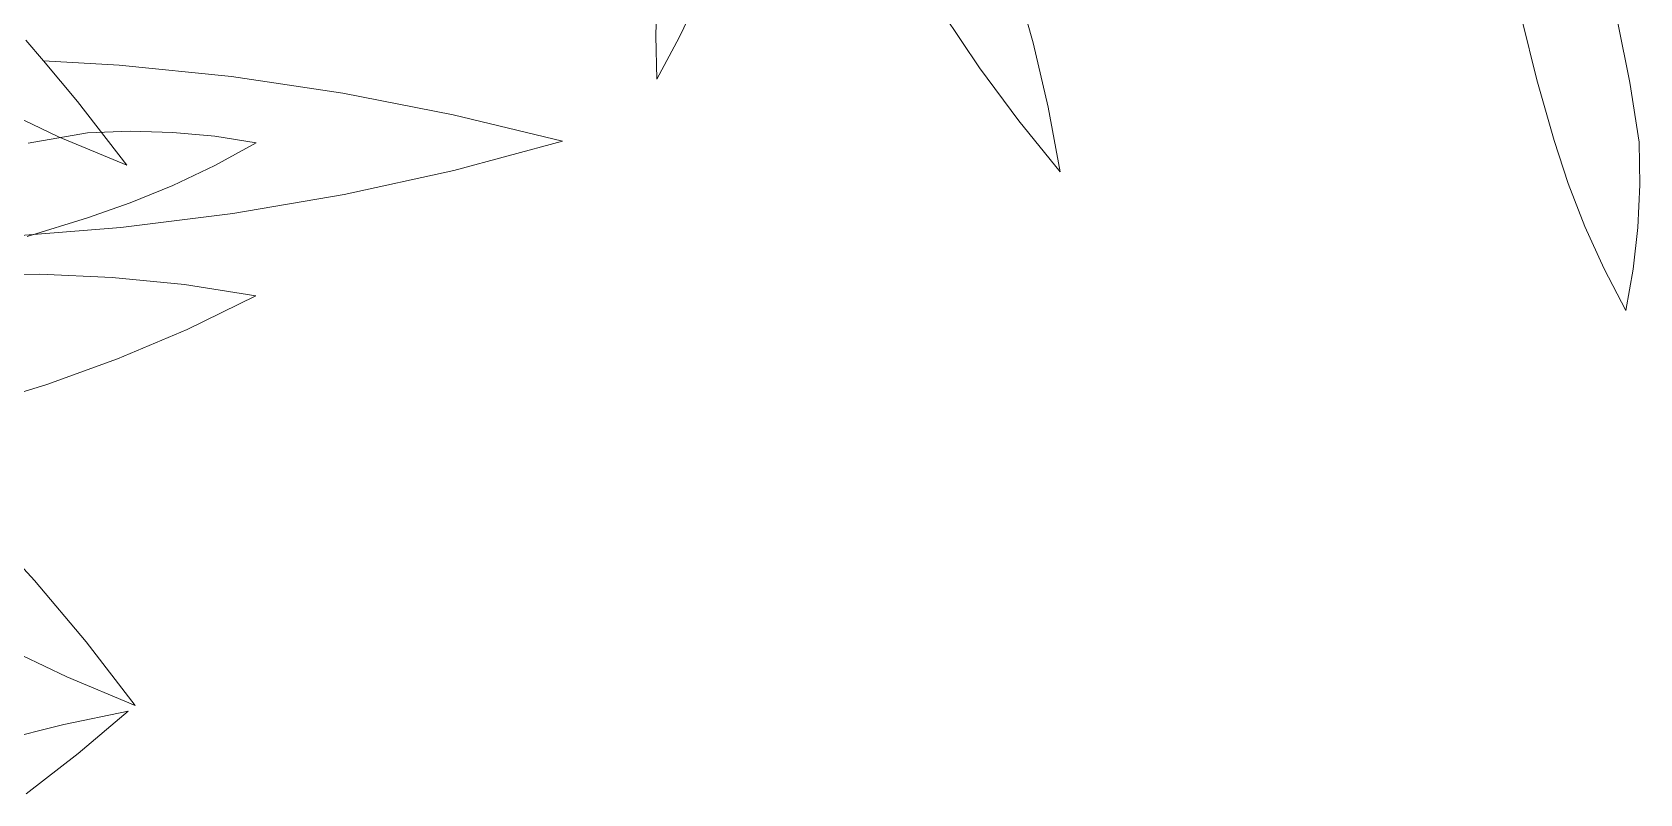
# Model space of a CAD drawing. Header units: millimetres. Extents: x 18 to 174501, y 22 to 24571.
# Drawn here: x 22472.4 to 22754.1, y 15503.4 to 15636.8 of the extents above; entities that cross this region are included whole.
import ezdxf

# ---------------------------------------------------------------- set-up
doc = ezdxf.new("R2010")
doc.units = ezdxf.units.MM
doc.header["$MEASUREMENT"] = 0
doc.layers.add('Edges', color=7, linetype='Continuous', lineweight=18)

# ---------------------------------------------------------------- blocks, each defined once
blk = doc.blocks.new('BAMBOOPLAN')
at = {"layer": 'Edges'}
for p, q in [((1.1575, 11.7967), (1.0549, 11.7716)), ((1.2611, 11.8149), (1.1575, 11.7967)), ((1.2611, 11.8149), (1.1813, 11.7279)), ((1.0549, 11.7716), (0.9535, 11.7398)), ((0.9535, 11.7398), (0.8536, 11.7013)), ((1.1813, 11.7279), (1.0982, 11.6463)), ((0.8536, 11.7013), (0.7216, 11.6279)), ((1.0982, 11.6463), (1.012, 11.5704)), ((1.012, 11.5704), (0.923, 11.5003)), ((0.923, 11.5003), (0.7956, 11.4068)), ((1.4223, 10.3662), (1.2809, 10.2823)), ((1.4223, 10.3662), (1.3385, 10.2248)), ((1.2809, 10.2823), (1.1432, 10.1918)), ((1.3385, 10.2248), (1.2481, 10.087)), ((9.8094, -3.7254), (9.7645, -3.5666)), ((8.8641, -3.7075), (8.8668, -3.5982)), ((8.9227, -3.712), (8.9734, -3.6064)), ((9.6748, -3.7878), (9.5826, -3.6509)), ((11.0698, -3.8178), (11.0324, -3.6659)), ((11.3029, -3.8244), (11.2727, -3.6746)), ((7.3309, -3.7702), (7.2874, -3.7186)), ((8.8672, -3.8159), (8.8641, -3.7075)), ((8.8672, -3.8159), (8.9227, -3.712)), ((9.8469, -3.8859), (9.8094, -3.7254)), ((7.5205, -3.7809), (7.3309, -3.7702)), ((7.4165, -3.8715), (7.3309, -3.7702)), ((7.8016, -3.8096), (7.5205, -3.7809)), ((8.0807, -3.851), (7.8016, -3.8096)), ((9.7731, -3.9201), (9.6748, -3.7878)), ((11.1137, -3.9696), (11.0698, -3.8178)), ((8.3572, -3.905), (8.0807, -3.851)), ((11.3262, -3.9736), (11.3029, -3.8244)), ((7.3685, -3.9599), (7.2, -3.8791)), ((7.5396, -4.0311), (7.4165, -3.8715)), ((9.877, -4.0476), (9.8469, -3.8859)), ((8.6304, -3.9715), (8.3572, -3.905)), ((9.877, -4.0476), (9.7731, -3.9201)), ((7.5396, -4.0311), (7.3685, -3.9599)), ((8.6304, -3.9715), (8.3588, -4.0441)), ((11.1488, -4.0773), (11.1137, -3.9696)), ((11.3279, -4.0807), (11.3262, -3.9736)), ((8.3588, -4.0441), (8.0837, -4.1045)), ((8.0837, -4.1045), (7.8055, -4.1523)), ((11.1903, -4.1843), (11.1488, -4.0773)), ((11.3228, -4.1869), (11.3279, -4.0807)), ((7.8055, -4.1523), (7.5251, -4.1874)), ((11.2383, -4.2904), (11.1903, -4.1843)), ((7.5251, -4.1874), (7.2432, -4.2098)), ((11.311, -4.2918), (11.3228, -4.1869)), ((7.3219, -4.3042), (7.1396, -4.3069)), ((7.5034, -4.3119), (7.3219, -4.3042)), ((11.2925, -4.3953), (11.2383, -4.2904)), ((11.2925, -4.3953), (11.311, -4.2918)), ((7.6839, -4.33), (7.5034, -4.3119)), ((7.8627, -4.3585), (7.6839, -4.33)), ((7.8627, -4.3585), (7.6911, -4.4421)), ((7.6911, -4.4421), (7.5166, -4.5162)), ((7.5166, -4.5162), (7.3397, -4.5803)), ((7.3397, -4.5803), (7.1607, -4.6345)), ((7.309, -5.0708), (7.1742, -4.9249)), ((7.438, -5.2238), (7.309, -5.0708)), ((7.39, -5.3121), (7.2215, -5.2313)), ((7.5611, -5.3833), (7.438, -5.2238)), ((7.5611, -5.3833), (7.39, -5.3121))]:
    blk.add_line(p, q, dxfattribs=at)

msp = doc.modelspace()

# ---------------------------------------------------------------- block references
at = {"xscale": 69.97983938875464, "yscale": 69.97983938875464, "zscale": 69.97983938875464}
msp.add_blockref('BAMBOOPLAN', (21961.34, 15895.62), dxfattribs=at)
at = {"xscale": 69.97983938875464, "yscale": 69.97983938875464, "zscale": 69.97983938875464, "rotation": 340.9588725647666}
msp.add_blockref('BAMBOOPLAN', (22158.48, 14864.64), dxfattribs=at)

doc.saveas('drawing.dxf')
